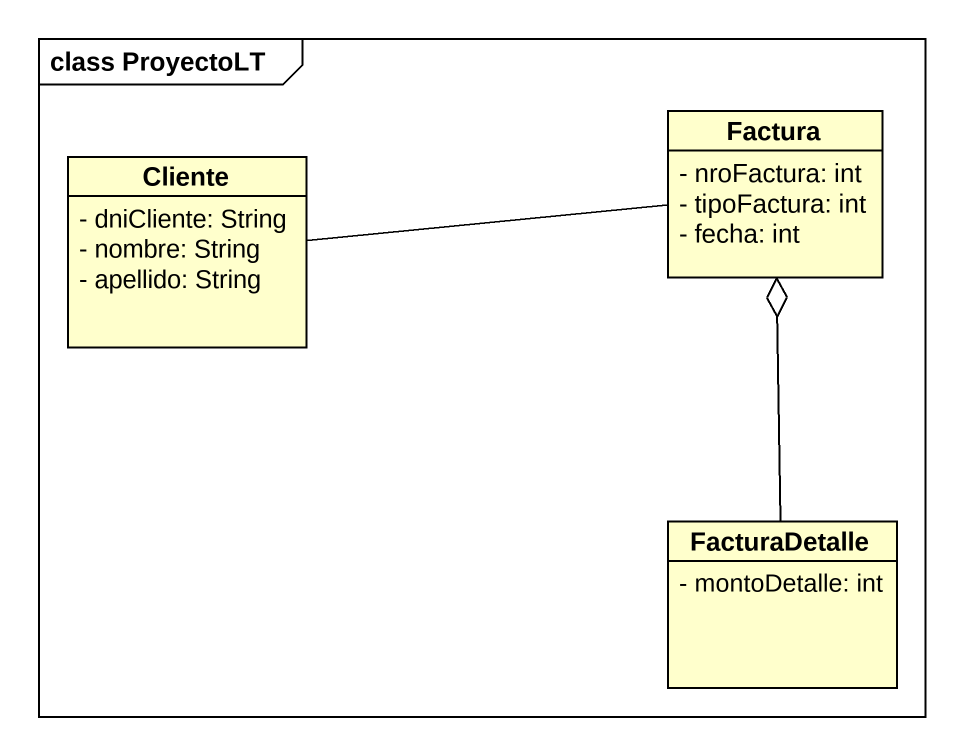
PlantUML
@startuml
mainframe class ProyectoLT
hide circle
hide empty members
skinparam classAttributeIconSize 0
class Cliente {
  - dniCliente: String
  - nombre: String
  - apellido: String
}
class Factura {
  - nroFactura: int
  - tipoFactura: int
  - fecha: int
}
class FacturaDetalle {
  - montoDetalle: int
}
Cliente -right- Factura
FacturaDetalle -up-o Factura
@enduml
